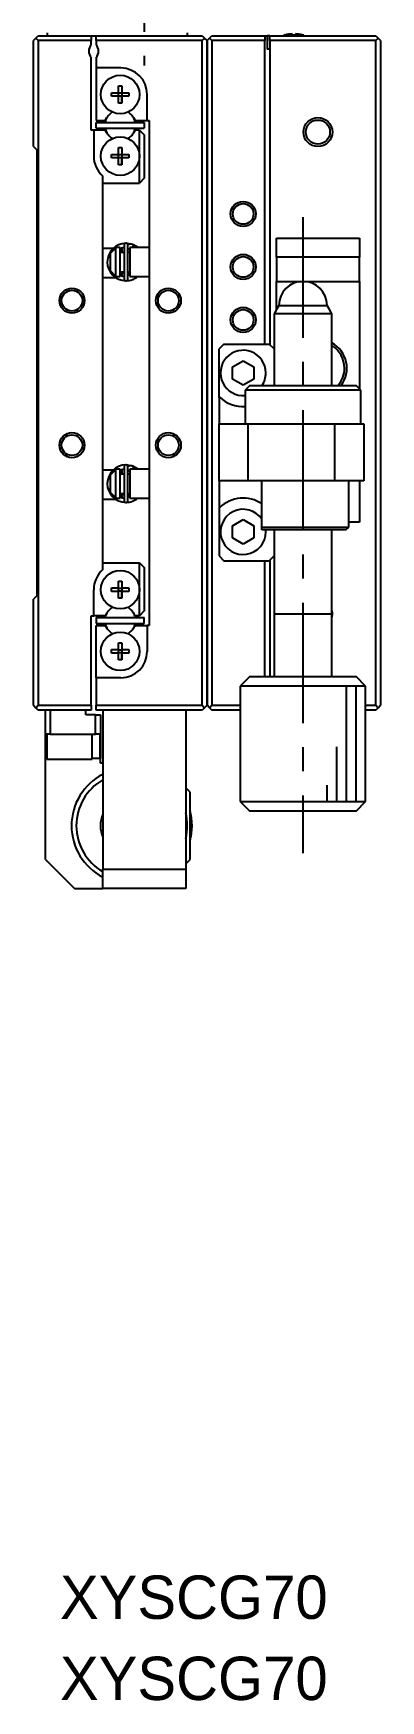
# Model space of a CAD drawing. Extents: x -6 to 377, y 19 to 284.
# Drawn here: x -5.8 to 30.2, y 18.6 to 191.7 of the extents above; entities that cross this region are included whole.
import ezdxf

# ---------------------------------------------------------------- set-up
doc = ezdxf.new("R2010")
doc.units = 0
doc.header["$LTSCALE"] = 10
doc.linetypes.add('CENTER', pattern=[2, 1.25, -0.25, 0.25, -0.25])
doc.layers.get('0').update_dxf_attribs({"linetype": 'CONTINUOUS'})
doc.layers.add('CENTER', color=1, linetype='CENTER')
doc.styles.get("Standard").update_dxf_attribs({"font": 'FGP教科書体NT-M'})

msp = doc.modelspace()

# ---------------------------------------------------------------- linework, layer by layer
at = {"color": 7, "linetype": 'CONTINUOUS'}
for p, q in [((-5.519992, 191.187662), (-5.769992, 190.937662)), ((-5.769992, 179.937662), (-5.769992, 190.937662)), ((-5.519992, 191.187662), (-5.269992, 191.437662)), ((-5.269992, 190.937662), (-5.519992, 191.187662)), ((-5.269992, 191.437662), (0.230008, 191.437662)), ((-5.269992, 190.937662), (-5.269992, 121.937662)), ((0.230008, 190.937662), (-5.269992, 190.937662)), ((-4.319992, 191.437662), (-4.319992, 191.737662)), ((0.230008, 191.437662), (0.730008, 191.437662)), ((0.230008, 191.437662), (0.230008, 190.937662)), ((0.230008, 190.4991), (0.230008, 190.937662)), ((0.730008, 191.437662), (11.730008, 191.437662)), ((0.730008, 190.937662), (0.730008, 191.437662)), ((0.730008, 190.937662), (0.730008, 190.4991)), ((11.730008, 190.937662), (0.730008, 190.937662)), ((10.180008, 191.737662), (10.180008, 191.437662)), ((11.730008, 191.437662), (11.980008, 191.187662)), ((11.980008, 191.187662), (11.730008, 190.937662)), ((11.730008, 121.937662), (11.730008, 190.937662)), ((12.230008, 190.937662), (11.980008, 191.187662)), ((12.230008, 190.937662), (12.480008, 191.187662)), ((12.230008, 121.937662), (12.230008, 190.937662)), ((12.230008, 190.937662), (12.230008, 121.937662)), ((12.480008, 191.187662), (12.730008, 191.437662)), ((12.730008, 190.937662), (12.480008, 191.187662)), ((12.730008, 191.437662), (18.230008, 191.437662)), ((18.230008, 190.937662), (12.730008, 190.937662)), ((12.730008, 190.937662), (12.730008, 121.937662)), ((18.230008, 191.437662), (18.230008, 190.937662)), ((18.230008, 191.437662), (18.480008, 191.437662)), ((18.230008, 159.437662), (18.230008, 190.937662)), ((18.480008, 191.437662), (18.480008, 190.037662)), ((18.730008, 191.437662), (18.480008, 191.437662)), ((18.730008, 191.437662), (29.730008, 191.437662)), ((18.730008, 190.937662), (18.730008, 191.437662)), ((29.730008, 190.937662), (18.730008, 190.937662)), ((18.730008, 190.937662), (18.730008, 159.387662)), ((20.343647, 191.507184), (20.341392, 191.511806)), ((21.050008, 191.507184), (21.050008, 191.627521)), ((21.410008, 191.507184), (21.050008, 191.507184)), ((21.410008, 191.627521), (21.410008, 191.507184)), ((22.118624, 191.511806), (22.11637, 191.507184)), ((29.730008, 191.437662), (29.980008, 191.187662)), ((29.980008, 191.187662), (29.730008, 190.937662)), ((29.730008, 121.937662), (29.730008, 190.937662)), ((30.230008, 190.937662), (29.980008, 191.187662)), ((30.230008, 190.937662), (30.230008, 121.937662)), ((0.230008, 181.637662), (0.230008, 189.176224)), ((0.730008, 189.176224), (0.730008, 188.087662)), ((18.730008, 190.037662), (18.480008, 190.037662)), ((3.280008, 188.087662), (0.730008, 188.087662)), ((0.730008, 188.087662), (0.730008, 182.637662)), ((2.343647, 185.517662), (3.050008, 185.517662)), ((2.343647, 185.157662), (2.343647, 185.517662)), ((3.050008, 186.224023), (3.410008, 186.224023)), ((3.050008, 185.517662), (3.050008, 186.224023)), ((3.06038, 185.50729), (3.050008, 185.517662)), ((3.06038, 185.168034), (3.06038, 185.50729)), ((3.06038, 185.50729), (3.399636, 185.50729)), ((3.399636, 185.50729), (3.410008, 185.517662)), ((3.399636, 185.50729), (3.399636, 185.168034)), ((3.410008, 186.224023), (3.410008, 185.517662)), ((3.410008, 186.224023), (3.410008, 185.517662)), ((3.410008, 185.517662), (4.11637, 185.517662)), ((4.11637, 185.517662), (4.11637, 185.157662)), ((6.030008, 182.637662), (6.030008, 185.337662)), ((3.050008, 185.157662), (2.343647, 185.157662)), ((3.06038, 185.168034), (3.050008, 185.157662)), ((3.050008, 184.4513), (3.050008, 185.157662)), ((3.410008, 184.4513), (3.050008, 184.4513)), ((3.399636, 185.168034), (3.06038, 185.168034)), ((3.399636, 185.168034), (3.410008, 185.157662)), ((3.410008, 185.157662), (3.410008, 184.4513)), ((4.11637, 185.157662), (3.410008, 185.157662)), ((3.410008, 184.4513), (3.410008, 185.157662)), ((0.730008, 182.637662), (1.685596, 182.637662)), ((0.730008, 181.837662), (0.730008, 182.437662)), ((0.730008, 182.437662), (5.730008, 182.437662)), ((0.730008, 181.837662), (5.730008, 181.837662)), ((1.685596, 182.637662), (1.855193, 182.931412)), ((4.604824, 182.931412), (4.77442, 182.637662)), ((4.77442, 182.637662), (6.030008, 182.637662)), ((5.730008, 182.437662), (5.730008, 181.837662)), ((6.030008, 182.637662), (6.230008, 182.637662)), ((6.230008, 182.637662), (6.230008, 130.237662)), ((0.480008, 181.637662), (0.230008, 181.637662)), ((0.480008, 181.637662), (0.480008, 178.937662)), ((1.685596, 181.637662), (0.480008, 181.637662)), ((1.855193, 181.343912), (1.685596, 181.637662)), ((4.77442, 181.637662), (4.604824, 181.343912)), ((5.230008, 181.637662), (4.77442, 181.637662)), ((5.230008, 178.937662), (5.230008, 181.637662)), ((5.230008, 181.637662), (5.730008, 181.137662)), ((5.730008, 181.137662), (5.730008, 176.637662)), ((-5.769992, 179.937662), (-5.419992, 179.587662)), ((-5.419992, 179.587662), (-5.419992, 133.287662)), ((2.343647, 179.117662), (3.050008, 179.117662)), ((2.343647, 178.757662), (2.343647, 179.117662)), ((3.050008, 178.757662), (2.343647, 178.757662)), ((3.050008, 179.824023), (3.410008, 179.824023)), ((3.050008, 179.117662), (3.050008, 179.824023)), ((3.06038, 179.10729), (3.050008, 179.117662)), ((3.06038, 178.768034), (3.050008, 178.757662)), ((3.050008, 178.0513), (3.050008, 178.757662)), ((3.06038, 178.768034), (3.06038, 179.10729)), ((3.06038, 179.10729), (3.399636, 179.10729)), ((3.399636, 178.768034), (3.06038, 178.768034)), ((3.399636, 179.10729), (3.410008, 179.117662)), ((3.399636, 179.10729), (3.399636, 178.768034)), ((3.399636, 178.768034), (3.410008, 178.757662)), ((3.410008, 179.824023), (3.410008, 179.117662)), ((3.410008, 179.824023), (3.410008, 179.117662)), ((3.410008, 179.117662), (4.11637, 179.117662)), ((3.410008, 178.757662), (3.410008, 178.0513)), ((4.11637, 178.757662), (3.410008, 178.757662)), ((3.410008, 178.0513), (3.410008, 178.757662)), ((4.11637, 179.117662), (4.11637, 178.757662)), ((5.230008, 176.137662), (5.230008, 178.937662)), ((1.430008, 168.912662), (1.430008, 176.8586)), ((3.410008, 178.0513), (3.050008, 178.0513)), ((5.730008, 176.637662), (5.230008, 176.137662)), ((1.430008, 176.137662), (5.230008, 176.137662)), ((3.641514, 169.69757), (3.641514, 166.19757)), ((4.611178, 169.730641), (3.863662, 169.891288)), ((4.038147, 169.724866), (4.029998, 169.720941)), ((4.031514, 166.19757), (4.031514, 169.69757)), ((4.069519, 169.738777), (4.038147, 169.724866)), ((4.101535, 169.751102), (4.069519, 169.738777)), ((4.134115, 169.761812), (4.101535, 169.751102)), ((4.16718, 169.770879), (4.134115, 169.761812)), ((4.200648, 169.778283), (4.16718, 169.770879)), ((4.234438, 169.784005), (4.200648, 169.778283)), ((4.268467, 169.788033), (4.234438, 169.784005)), ((4.302652, 169.790355), (4.268467, 169.788033)), ((4.336909, 169.790966), (4.302652, 169.790355)), ((4.371155, 169.789865), (4.336909, 169.790966)), ((4.405306, 169.787054), (4.371155, 169.789865)), ((4.439278, 169.782539), (4.405306, 169.787054)), ((4.472989, 169.776331), (4.439278, 169.782539)), ((4.506355, 169.768446), (4.472989, 169.776331)), ((4.610588, 169.730908), (4.506308, 169.437652)), ((4.539294, 169.758901), (4.506355, 169.768446)), ((4.571725, 169.747719), (4.539294, 169.758901)), ((4.570693, 169.602311), (4.56516, 169.587983)), ((4.575922, 169.616332), (4.570693, 169.602311)), ((4.601902, 169.735644), (4.571725, 169.747719)), ((4.580811, 169.629953), (4.575922, 169.616332)), ((4.58533, 169.643082), (4.580811, 169.629953)), ((4.589446, 169.655632), (4.58533, 169.643082)), ((4.593133, 169.667518), (4.589446, 169.655632)), ((4.596367, 169.678662), (4.593133, 169.667518)), ((4.599125, 169.68899), (4.596367, 169.678662)), ((4.601389, 169.698431), (4.599125, 169.68899)), ((4.600636, 169.735912), (4.602575, 169.735255)), ((4.603144, 169.706923), (4.601389, 169.698431)), ((5.084445, 169.437885), (4.601483, 169.734833)), ((4.602575, 169.735255), (4.603997, 169.733403)), ((4.604378, 169.714409), (4.603144, 169.706923)), ((4.603997, 169.733403), (4.604892, 169.730368)), ((4.605084, 169.720839), (4.604378, 169.714409)), ((4.604892, 169.730368), (4.605256, 169.726171)), ((4.605256, 169.726171), (4.605084, 169.720839)), ((4.630778, 169.722004), (4.611178, 169.730641)), ((19.430008, 170.437662), (28.030008, 170.437662)), ((19.430008, 168.437662), (19.430008, 170.437662)), ((28.030008, 170.437662), (28.030008, 168.437662)), ((2.478691, 169.337662), (1.430008, 169.337662)), ((1.430008, 166.762662), (1.430008, 168.912662)), ((2.230008, 168.854177), (2.730008, 169.383345)), ((2.230008, 167.021147), (2.230008, 168.854177)), ((2.730008, 169.437662), (2.730008, 169.383345)), ((3.230008, 169.437662), (2.730008, 169.437662)), ((2.730008, 169.383345), (2.730008, 166.491979)), ((3.229818, 169.379983), (3.641493, 169.491198)), ((3.230008, 166.437662), (3.230008, 169.437662)), ((3.430008, 169.337662), (3.230008, 169.337662)), ((3.641514, 168.937662), (3.230008, 168.937662)), ((3.430008, 168.937662), (3.430008, 169.337662)), ((4.031514, 169.09589), (4.031849, 169.110124)), ((4.230008, 168.937662), (4.031514, 168.937662)), ((4.031849, 169.110124), (4.03291, 169.125113)), ((4.03291, 169.125113), (4.034697, 169.140031)), ((4.034697, 169.140031), (4.037206, 169.154843)), ((4.037206, 169.154843), (4.04043, 169.169515)), ((4.04043, 169.169515), (4.044363, 169.184011)), ((4.044363, 169.184011), (4.048995, 169.198297)), ((4.048995, 169.198297), (4.054317, 169.21234)), ((4.054317, 169.21234), (4.060317, 169.226106)), ((4.060317, 169.226106), (4.066981, 169.239563)), ((4.066981, 169.239563), (4.074296, 169.252677)), ((4.074296, 169.252677), (4.082244, 169.265417)), ((4.082244, 169.265417), (4.090809, 169.277752)), ((4.090809, 169.277752), (4.099971, 169.289651)), ((4.099971, 169.289651), (4.109709, 169.301085)), ((4.109709, 169.301085), (4.120002, 169.312025)), ((4.120002, 169.312025), (4.130826, 169.322443)), ((4.130826, 169.322443), (4.142155, 169.332311)), ((4.142155, 169.332311), (4.153965, 169.341606)), ((4.153965, 169.341606), (4.166227, 169.3503)), ((4.166227, 169.3503), (4.178911, 169.358372)), ((4.178911, 169.358372), (4.191988, 169.3658)), ((4.191988, 169.3658), (4.205426, 169.372562)), ((4.205426, 169.372562), (4.219192, 169.37864)), ((4.219192, 169.37864), (4.229986, 169.38284)), ((4.230008, 169.437662), (4.230008, 166.437662)), ((6.230008, 169.437662), (4.230008, 169.437662)), ((4.501919, 169.44906), (4.49574, 169.437662)), ((4.508253, 169.461175), (4.501919, 169.44906)), ((4.5147, 169.473925), (4.508253, 169.461175)), ((4.521218, 169.487227), (4.5147, 169.473925)), ((4.527762, 169.50099), (4.521218, 169.487227)), ((4.534289, 169.515123), (4.527762, 169.50099)), ((4.540755, 169.529532), (4.534289, 169.515123)), ((4.547117, 169.54412), (4.540755, 169.529532)), ((4.553333, 169.55879), (4.547117, 169.54412)), ((4.559361, 169.573443), (4.553333, 169.55879)), ((4.56516, 169.587983), (4.559361, 169.573443)), ((28.030008, 168.437662), (19.430008, 168.437662)), ((19.430008, 168.437662), (19.430008, 165.937662)), ((28.030008, 165.937662), (28.030008, 168.437662)), ((1.430008, 145.912662), (1.430008, 166.762662)), ((1.430008, 166.337662), (2.747936, 166.337662)), ((2.730008, 166.491979), (2.230008, 167.021147)), ((2.730008, 166.491979), (2.730008, 166.437662)), ((2.730008, 166.437662), (3.230008, 166.437662)), ((3.64146, 166.404258), (3.229859, 166.514804)), ((3.230008, 166.937662), (3.641514, 166.937662)), ((3.430008, 166.445785), (3.430008, 166.937662)), ((3.430008, 166.837662), (3.641514, 166.837662)), ((4.031514, 166.937662), (4.230008, 166.937662)), ((4.031514, 166.837662), (4.230008, 166.837662)), ((4.031598, 166.792214), (4.031514, 166.799251)), ((4.032311, 166.777201), (4.031598, 166.792214)), ((4.033752, 166.762239), (4.032311, 166.777201)), ((4.035917, 166.747361), (4.033752, 166.762239)), ((4.038803, 166.732605), (4.035917, 166.747361)), ((4.042404, 166.718003), (4.038803, 166.732605)), ((4.046711, 166.703592), (4.042404, 166.718003)), ((4.051716, 166.689406), (4.046711, 166.703592)), ((4.057409, 166.675478), (4.051716, 166.689406)), ((4.063777, 166.661843), (4.057409, 166.675478)), ((4.070806, 166.648533), (4.063777, 166.661843)), ((4.078481, 166.635582), (4.070806, 166.648533)), ((4.086786, 166.623022), (4.078481, 166.635582)), ((4.095701, 166.610885), (4.086786, 166.623022)), ((4.105207, 166.5992), (4.095701, 166.610885)), ((4.115282, 166.587998), (4.105207, 166.5992)), ((4.125903, 166.577309), (4.115282, 166.587998)), ((4.137044, 166.567159), (4.125903, 166.577309)), ((4.148681, 166.557576), (4.137044, 166.567159)), ((4.160785, 166.548586), (4.148681, 166.557576)), ((4.173327, 166.540213), (4.160785, 166.548586)), ((4.186275, 166.532479), (4.173327, 166.540213)), ((4.199599, 166.525407), (4.186275, 166.532479)), ((4.213265, 166.519016), (4.199599, 166.525407)), ((4.227238, 166.513324), (4.213265, 166.519016)), ((4.229989, 166.5123), (4.227238, 166.513324)), ((4.230008, 166.437662), (6.230008, 166.437662)), ((4.543657, 166.13764), (4.544969, 166.138067)), ((4.544969, 166.138067), (4.546146, 166.138452)), ((4.546146, 166.138452), (4.547409, 166.138869)), ((4.547409, 166.138869), (4.549502, 166.139565)), ((4.549502, 166.139565), (4.552142, 166.140453)), ((4.552142, 166.140453), (4.553192, 166.14081)), ((4.553192, 166.14081), (4.555108, 166.141466)), ((4.555108, 166.141466), (4.556301, 166.141878)), ((4.556301, 166.141878), (4.56061, 166.143385)), ((4.56061, 166.143385), (4.562039, 166.143892)), ((4.562039, 166.143892), (4.564852, 166.1449)), ((4.564852, 166.1449), (4.601902, 166.159497)), ((4.598247, 166.159728), (4.600636, 166.159229)), ((4.600636, 166.159229), (4.60033, 166.159957)), ((4.601902, 166.159497), (4.600636, 166.159229)), ((4.60167, 166.160388), (4.619593, 166.16817)), ((19.430008, 165.937662), (28.030008, 165.937662)), ((19.430008, 163.004669), (19.430008, 165.937662)), ((28.030008, 165.937662), (28.030008, 154.787662)), ((19.430008, 163.004649), (19.180008, 162.571637)), ((19.680008, 163.437662), (19.430008, 163.004649)), ((19.680008, 163.437662), (22.157367, 163.437662)), ((22.157367, 163.437662), (24.680008, 163.437662)), ((24.930008, 163.004649), (24.680008, 163.437662)), ((25.180008, 162.571637), (24.930008, 163.004649)), ((22.152838, 162.571637), (19.180008, 162.571637)), ((19.180008, 162.571637), (19.180008, 155.137662)), ((25.180008, 162.571637), (22.152838, 162.571637)), ((25.180008, 155.137662), (25.180008, 162.571637)), ((13.980008, 159.437662), (13.480008, 158.937662)), ((13.980008, 159.437662), (18.680008, 159.437662)), ((19.180008, 158.937662), (18.680008, 159.437662)), ((13.480008, 153.890134), (13.480008, 158.937662)), ((14.880008, 157.072747), (15.980008, 157.707833)), ((15.980008, 157.707833), (17.080008, 157.072747)), ((14.880008, 155.802577), (14.880008, 157.072747)), ((15.980008, 155.167491), (14.880008, 155.802577)), ((17.080008, 155.802577), (15.980008, 155.167491)), ((17.080008, 157.072747), (17.080008, 155.802577)), ((16.680008, 155.137662), (16.180008, 154.637662)), ((28.180008, 154.637662), (16.180008, 154.637662)), ((16.180008, 154.637662), (16.180008, 151.137662)), ((16.680008, 155.137662), (27.680008, 155.137662)), ((28.180008, 154.637662), (27.680008, 155.137662)), ((28.180008, 151.137662), (28.180008, 154.637662)), ((13.549187, 153.919506), (13.480008, 153.890134)), ((13.480008, 153.890134), (13.480008, 151.137662)), ((13.480008, 145.237662), (13.480008, 151.137662)), ((13.480008, 151.137662), (16.480008, 151.137662)), ((16.480008, 151.137662), (16.480008, 145.237662)), ((16.480008, 151.137662), (25.480008, 151.137662)), ((25.480008, 145.237662), (25.480008, 151.137662)), ((25.480008, 151.137662), (28.480008, 151.137662)), ((28.480008, 151.137662), (28.480008, 145.237662)), ((2.478691, 146.337662), (1.430008, 146.337662)), ((1.430008, 143.762662), (1.430008, 145.912662)), ((2.230008, 145.854177), (2.730008, 146.383345)), ((2.230008, 144.021147), (2.230008, 145.854177)), ((2.730008, 146.437662), (2.730008, 146.383345)), ((3.230008, 146.437662), (2.730008, 146.437662)), ((2.730008, 146.383345), (2.730008, 143.491979)), ((3.229818, 146.379983), (3.641493, 146.491198)), ((3.230008, 143.437662), (3.230008, 146.437662)), ((3.430008, 146.337662), (3.230008, 146.337662)), ((3.641514, 145.937662), (3.230008, 145.937662)), ((3.430008, 145.937662), (3.430008, 146.337662)), ((3.641514, 146.69757), (3.641514, 143.19757)), ((4.630778, 146.722004), (3.863662, 146.891288)), ((4.038147, 146.724866), (4.029998, 146.720941)), ((4.031514, 143.19757), (4.031514, 146.69757)), ((4.031514, 146.09589), (4.031849, 146.110124)), ((4.230008, 145.937662), (4.031514, 145.937662)), ((4.031849, 146.110124), (4.03291, 146.125113)), ((4.03291, 146.125113), (4.034697, 146.140031)), ((4.034697, 146.140031), (4.037206, 146.154843)), ((4.037206, 146.154843), (4.04043, 146.169515)), ((4.069519, 146.738777), (4.038147, 146.724866)), ((4.04043, 146.169515), (4.044363, 146.184011)), ((4.044363, 146.184011), (4.048995, 146.198297)), ((4.048995, 146.198297), (4.054317, 146.21234)), ((4.054317, 146.21234), (4.060317, 146.226106)), ((4.060317, 146.226106), (4.066981, 146.239563)), ((4.066981, 146.239563), (4.074296, 146.252677)), ((4.101535, 146.751102), (4.069519, 146.738777)), ((4.074296, 146.252677), (4.082244, 146.265417)), ((4.082244, 146.265417), (4.090809, 146.277752)), ((4.090809, 146.277752), (4.099971, 146.289651)), ((4.099971, 146.289651), (4.109709, 146.301085)), ((4.134115, 146.761812), (4.101535, 146.751102)), ((4.109709, 146.301085), (4.120002, 146.312025)), ((4.120002, 146.312025), (4.130826, 146.322443)), ((4.130826, 146.322443), (4.142155, 146.332311)), ((4.16718, 146.770879), (4.134115, 146.761812)), ((4.142155, 146.332311), (4.153965, 146.341606)), ((4.153965, 146.341606), (4.166227, 146.3503)), ((4.166227, 146.3503), (4.178911, 146.358372)), ((4.200648, 146.778283), (4.16718, 146.770879)), ((4.178911, 146.358372), (4.191988, 146.3658)), ((4.191988, 146.3658), (4.205426, 146.372562)), ((4.234438, 146.784005), (4.200648, 146.778283)), ((4.205426, 146.372562), (4.219192, 146.37864)), ((4.219192, 146.37864), (4.229986, 146.38284)), ((4.230008, 146.437662), (4.230008, 143.437662)), ((6.230008, 146.437662), (4.230008, 146.437662)), ((4.268467, 146.788033), (4.234438, 146.784005)), ((4.302652, 146.790355), (4.268467, 146.788033)), ((4.336909, 146.790966), (4.302652, 146.790355)), ((4.371155, 146.789865), (4.336909, 146.790966)), ((4.405306, 146.787054), (4.371155, 146.789865)), ((4.439278, 146.782539), (4.405306, 146.787054)), ((4.472989, 146.776331), (4.439278, 146.782539)), ((4.506355, 146.768446), (4.472989, 146.776331)), ((4.501919, 146.44906), (4.49574, 146.437662)), ((4.508253, 146.461175), (4.501919, 146.44906)), ((4.610588, 146.730908), (4.506308, 146.437652)), ((4.539294, 146.758901), (4.506355, 146.768446)), ((4.5147, 146.473925), (4.508253, 146.461175)), ((4.521218, 146.487227), (4.5147, 146.473925)), ((4.527762, 146.50099), (4.521218, 146.487227)), ((4.534289, 146.515123), (4.527762, 146.50099)), ((4.540755, 146.529532), (4.534289, 146.515123)), ((4.571725, 146.747719), (4.539294, 146.758901)), ((4.547117, 146.54412), (4.540755, 146.529532)), ((4.553333, 146.55879), (4.547117, 146.54412)), ((4.559361, 146.573443), (4.553333, 146.55879)), ((4.56516, 146.587983), (4.559361, 146.573443)), ((4.570693, 146.602311), (4.56516, 146.587983)), ((4.575922, 146.616332), (4.570693, 146.602311)), ((4.601902, 146.735644), (4.571725, 146.747719)), ((4.580811, 146.629953), (4.575922, 146.616332)), ((4.58533, 146.643082), (4.580811, 146.629953)), ((4.589446, 146.655632), (4.58533, 146.643082)), ((4.593133, 146.667518), (4.589446, 146.655632)), ((4.596367, 146.678662), (4.593133, 146.667518)), ((4.599125, 146.68899), (4.596367, 146.678662)), ((4.601389, 146.698431), (4.599125, 146.68899)), ((4.600636, 146.735912), (4.602575, 146.735255)), ((4.603144, 146.706923), (4.601389, 146.698431)), ((5.084445, 146.437885), (4.601483, 146.734833)), ((4.602575, 146.735255), (4.603997, 146.733403)), ((4.604378, 146.714409), (4.603144, 146.706923)), ((4.603997, 146.733403), (4.604892, 146.730368)), ((4.605084, 146.720839), (4.604378, 146.714409)), ((4.604892, 146.730368), (4.605256, 146.726171)), ((4.605256, 146.726171), (4.605084, 146.720839)), ((1.430008, 136.016724), (1.430008, 143.762662)), ((2.730008, 143.491979), (2.230008, 144.021147)), ((3.230008, 143.937662), (3.641514, 143.937662)), ((3.430008, 143.445785), (3.430008, 143.937662)), ((3.430008, 143.837662), (3.641514, 143.837662)), ((4.031514, 143.937662), (4.230008, 143.937662)), ((4.031514, 143.837662), (4.230008, 143.837662)), ((4.031598, 143.792214), (4.031514, 143.799251)), ((4.032311, 143.777201), (4.031598, 143.792214)), ((4.033752, 143.762239), (4.032311, 143.777201)), ((4.035917, 143.747361), (4.033752, 143.762239)), ((4.038803, 143.732605), (4.035917, 143.747361)), ((4.042404, 143.718003), (4.038803, 143.732605)), ((4.046711, 143.703592), (4.042404, 143.718003)), ((4.051716, 143.689406), (4.046711, 143.703592)), ((4.057409, 143.675478), (4.051716, 143.689406)), ((4.063777, 143.661843), (4.057409, 143.675478)), ((4.070806, 143.648533), (4.063777, 143.661843)), ((4.078481, 143.635582), (4.070806, 143.648533)), ((16.480008, 145.237662), (13.480008, 145.237662)), ((13.480008, 145.237662), (13.480008, 142.48519)), ((25.480008, 145.237662), (16.480008, 145.237662)), ((17.930008, 140.437662), (17.930008, 145.237662)), ((28.480008, 145.237662), (25.480008, 145.237662)), ((26.930008, 140.437662), (26.930008, 145.237662)), ((28.030008, 145.237662), (28.030008, 140.937662)), ((1.430008, 143.337662), (2.747936, 143.337662)), ((2.730008, 143.491979), (2.730008, 143.437662)), ((2.730008, 143.437662), (3.230008, 143.437662)), ((3.64146, 143.404258), (3.229859, 143.514804)), ((4.086786, 143.623022), (4.078481, 143.635582)), ((4.095701, 143.610885), (4.086786, 143.623022)), ((4.105207, 143.5992), (4.095701, 143.610885)), ((4.115282, 143.587998), (4.105207, 143.5992)), ((4.125903, 143.577309), (4.115282, 143.587998)), ((4.137044, 143.567159), (4.125903, 143.577309)), ((4.148681, 143.557576), (4.137044, 143.567159)), ((4.160785, 143.548586), (4.148681, 143.557576)), ((4.173327, 143.540213), (4.160785, 143.548586)), ((4.186275, 143.532479), (4.173327, 143.540213)), ((4.199599, 143.525407), (4.186275, 143.532479)), ((4.213265, 143.519016), (4.199599, 143.525407)), ((4.227238, 143.513324), (4.213265, 143.519016)), ((4.229989, 143.5123), (4.227238, 143.513324)), ((4.230008, 143.437662), (6.230008, 143.437662)), ((4.543657, 143.13764), (4.544969, 143.138067)), ((4.544969, 143.138067), (4.546146, 143.138452)), ((4.546146, 143.138452), (4.547409, 143.138869)), ((4.547409, 143.138869), (4.549502, 143.139565)), ((4.549502, 143.139565), (4.552142, 143.140453)), ((4.552142, 143.140453), (4.553192, 143.14081)), ((4.553192, 143.14081), (4.555108, 143.141466)), ((4.555108, 143.141466), (4.556301, 143.141878)), ((4.556301, 143.141878), (4.56061, 143.143385)), ((4.56061, 143.143385), (4.562039, 143.143892)), ((4.562039, 143.143892), (4.564852, 143.1449)), ((4.564852, 143.1449), (4.601902, 143.159497)), ((4.598247, 143.159728), (4.600636, 143.159229)), ((4.600636, 143.159229), (4.60033, 143.159957)), ((4.601902, 143.159497), (4.600636, 143.159229)), ((4.60167, 143.160388), (4.619593, 143.16817)), ((13.480008, 142.48519), (13.549187, 142.455817)), ((13.480008, 142.48519), (13.480008, 137.437662)), ((14.880008, 140.572747), (15.980008, 141.207833)), ((14.880008, 139.302577), (14.880008, 140.572747)), ((15.980008, 141.207833), (17.080008, 140.572747)), ((17.080008, 140.572747), (17.080008, 139.302577)), ((17.930008, 140.437662), (26.930008, 140.437662)), ((17.930008, 140.137662), (17.930008, 140.437662)), ((26.630008, 140.137662), (26.930008, 140.437662)), ((28.030008, 140.937662), (26.930008, 140.937662)), ((15.980008, 138.667491), (14.880008, 139.302577)), ((17.080008, 139.302577), (15.980008, 138.667491)), ((26.630008, 140.137662), (17.930008, 140.137662)), ((19.180008, 140.137662), (19.180008, 131.432662)), ((25.180008, 131.437662), (25.180008, 140.137662)), ((1.430008, 136.737662), (5.230008, 136.737662)), ((5.230008, 133.937662), (5.230008, 136.737662)), ((5.230008, 136.737662), (5.730008, 136.237662)), ((13.480008, 137.437662), (13.980008, 136.937662)), ((13.980008, 136.937662), (18.680008, 136.937662)), ((18.230008, 124.937662), (18.230008, 136.937662)), ((18.680008, 136.937662), (19.180008, 137.437662)), ((18.730008, 136.987662), (18.730008, 124.937662)), ((5.730008, 136.237662), (5.730008, 131.737662)), ((-5.419992, 133.287662), (-5.769992, 132.937662)), ((0.480008, 131.237662), (0.480008, 133.937662)), ((2.343647, 134.117662), (3.050008, 134.117662)), ((2.343647, 133.757662), (2.343647, 134.117662)), ((3.050008, 133.757662), (2.343647, 133.757662)), ((3.050008, 134.824023), (3.410008, 134.824023)), ((3.050008, 134.117662), (3.050008, 134.824023)), ((3.06038, 134.10729), (3.050008, 134.117662)), ((3.06038, 133.768034), (3.050008, 133.757662)), ((3.050008, 133.0513), (3.050008, 133.757662)), ((3.06038, 133.768034), (3.06038, 134.10729)), ((3.06038, 134.10729), (3.399636, 134.10729)), ((3.399636, 133.768034), (3.06038, 133.768034)), ((3.399636, 134.10729), (3.410008, 134.117662)), ((3.399636, 134.10729), (3.399636, 133.768034)), ((3.399636, 133.768034), (3.410008, 133.757662)), ((3.410008, 134.824023), (3.410008, 134.117662)), ((3.410008, 134.824023), (3.410008, 134.117662)), ((3.410008, 134.117662), (4.11637, 134.117662)), ((3.410008, 133.757662), (3.410008, 133.0513)), ((4.11637, 133.757662), (3.410008, 133.757662)), ((3.410008, 133.0513), (3.410008, 133.757662)), ((4.11637, 134.117662), (4.11637, 133.757662)), ((5.230008, 131.237662), (5.230008, 133.937662)), ((-5.769992, 121.937662), (-5.769992, 132.937662)), ((1.855193, 131.531412), (1.685596, 131.237662)), ((3.410008, 133.0513), (3.050008, 133.0513)), ((4.77442, 131.237662), (4.604824, 131.531412)), ((5.730008, 131.737662), (5.230008, 131.237662)), ((0.230008, 131.237662), (0.480008, 131.237662)), ((0.230008, 121.937662), (0.230008, 131.237662)), ((1.685596, 131.237662), (0.480008, 131.237662)), ((0.730008, 131.037662), (5.730008, 131.037662)), ((0.730008, 131.037662), (0.730008, 130.437662)), ((0.730008, 130.437662), (5.730008, 130.437662)), ((0.730008, 130.237662), (1.685596, 130.237662)), ((0.730008, 124.787662), (0.730008, 130.237662)), ((1.685596, 130.237662), (1.855193, 129.943912)), ((4.604824, 129.943912), (4.77442, 130.237662)), ((5.230008, 131.237662), (4.77442, 131.237662)), ((4.77442, 130.237662), (6.030008, 130.237662)), ((5.730008, 130.437662), (5.730008, 131.037662)), ((6.030008, 130.237662), (6.030008, 127.537662)), ((6.230008, 130.237662), (6.030008, 130.237662)), ((19.180003, 131.437662), (22.180008, 131.437662)), ((19.180008, 131.442662), (19.180008, 124.937662)), ((22.180008, 131.437662), (25.180013, 131.437662)), ((25.180008, 131.437662), (25.180008, 131.442662)), ((25.180008, 124.937662), (25.180008, 131.437662)), ((25.180008, 131.432662), (25.180008, 131.437662)), ((3.050008, 128.424023), (3.410008, 128.424023)), ((3.050008, 127.717662), (3.050008, 128.424023)), ((3.410008, 128.424023), (3.410008, 127.717662)), ((3.410008, 128.424023), (3.410008, 127.717662)), ((2.343647, 127.717662), (3.050008, 127.717662)), ((2.343647, 127.357662), (2.343647, 127.717662)), ((3.050008, 127.357662), (2.343647, 127.357662)), ((3.06038, 127.70729), (3.050008, 127.717662)), ((3.06038, 127.368034), (3.050008, 127.357662)), ((3.050008, 126.6513), (3.050008, 127.357662)), ((3.410008, 126.6513), (3.050008, 126.6513)), ((3.06038, 127.368034), (3.06038, 127.70729)), ((3.06038, 127.70729), (3.399636, 127.70729)), ((3.399636, 127.368034), (3.06038, 127.368034)), ((3.399636, 127.70729), (3.410008, 127.717662)), ((3.399636, 127.70729), (3.399636, 127.368034)), ((3.399636, 127.368034), (3.410008, 127.357662)), ((3.410008, 127.717662), (4.11637, 127.717662)), ((3.410008, 127.357662), (3.410008, 126.6513)), ((4.11637, 127.357662), (3.410008, 127.357662)), ((3.410008, 126.6513), (3.410008, 127.357662)), ((4.11637, 127.717662), (4.11637, 127.357662)), ((3.280008, 124.787662), (0.730008, 124.787662)), ((0.730008, 124.787662), (0.730008, 121.937662)), ((16.680008, 124.937662), (15.680008, 123.937662)), ((16.680008, 124.937662), (22.130197, 124.937662)), ((22.130197, 124.937662), (27.680008, 124.937662)), ((28.680008, 123.937662), (27.680008, 124.937662)), ((22.12114, 123.937662), (15.680008, 123.937662)), ((15.680008, 123.937662), (15.680008, 111.937662)), ((28.680008, 123.937662), (22.12114, 123.937662)), ((28.680008, 111.937662), (28.680008, 123.937662)), ((-5.769992, 121.937662), (-5.519992, 121.687662)), ((-5.519992, 121.687662), (-5.269992, 121.937662)), ((-5.269992, 121.437662), (-5.519992, 121.687662)), ((-5.269992, 121.937662), (0.230008, 121.937662)), ((0.230008, 121.437662), (-5.269992, 121.437662)), ((-4.519992, 118.937662), (-4.519992, 121.437662)), ((-4.019992, 121.437662), (-4.019992, 118.937662)), ((-0.319992, 120.937662), (-0.319992, 121.437662)), ((0.230008, 121.937662), (0.230008, 121.437662)), ((0.730008, 121.937662), (11.730008, 121.937662)), ((0.730008, 121.437662), (0.730008, 121.937662)), ((11.730008, 121.437662), (0.730008, 121.437662)), ((1.430008, 121.437662), (1.430008, 104.937662)), ((10.030008, 121.437662), (10.030008, 104.937662)), ((11.730008, 121.937662), (11.980008, 121.687662)), ((11.980008, 121.687662), (11.730008, 121.437662)), ((12.230008, 121.937662), (11.980008, 121.687662)), ((12.480008, 121.687662), (12.230008, 121.937662)), ((12.480008, 121.687662), (12.730008, 121.937662)), ((12.730008, 121.437662), (12.480008, 121.687662)), ((12.730008, 121.937662), (15.680008, 121.937662)), ((15.680008, 121.437662), (12.730008, 121.437662)), ((28.680008, 121.937662), (29.730008, 121.937662)), ((29.730008, 121.437662), (28.680008, 121.437662)), ((29.730008, 121.937662), (29.980008, 121.687662)), ((29.980008, 121.687662), (29.730008, 121.437662)), ((29.980008, 121.687662), (30.230008, 121.937662)), ((0.680008, 120.937662), (-0.319992, 120.937662)), ((0.680008, 118.937662), (0.680008, 120.937662)), ((0.680008, 120.937662), (1.180008, 120.937662)), ((1.180008, 120.937662), (1.180008, 118.937662)), ((-4.019992, 118.937662), (-4.519992, 118.937662)), ((-4.519992, 116.437662), (-4.519992, 118.937662)), ((-4.450813, 118.937662), (-4.450813, 116.437662)), ((-4.369992, 118.937662), (-4.369992, 116.337662)), ((-4.019992, 118.937662), (0.680008, 118.937662)), ((0.330008, 116.337662), (0.330008, 118.937662)), ((1.180008, 118.937662), (0.680008, 118.937662)), ((1.139745, 116.437662), (1.139745, 118.937662)), ((1.180008, 118.937662), (1.180008, 116.437662)), ((-4.450813, 116.437662), (-4.519992, 116.437662)), ((-4.519992, 105.937662), (-4.519992, 116.437662)), ((-4.450813, 116.437662), (-4.369992, 116.437662)), ((-4.369992, 116.337662), (0.330008, 116.337662)), ((0.330008, 116.437662), (1.139745, 116.437662)), ((1.180008, 116.437662), (1.139745, 116.437662)), ((1.180008, 115.937662), (1.180008, 116.437662)), ((1.430008, 115.937662), (1.180008, 115.937662)), ((10.480008, 112.937662), (10.030008, 113.387662)), ((10.480008, 105.937662), (10.480008, 112.937662)), ((15.680008, 111.937662), (28.680008, 111.937662)), ((15.680008, 111.937662), (16.680008, 110.937662)), ((27.680008, 110.937662), (16.680008, 110.937662)), ((27.680008, 110.937662), (28.680008, 111.937662)), ((-4.519992, 105.937662), (-1.519992, 102.937662)), ((10.030008, 105.487662), (10.480008, 105.937662)), ((1.430008, 104.937662), (10.030008, 104.937662)), ((1.430008, 102.937662), (1.430008, 104.937662)), ((10.030008, 104.937662), (10.030008, 102.937662)), ((-1.519992, 102.937662), (1.430008, 102.937662)), ((10.030008, 102.937662), (1.430008, 102.937662))]:
    msp.add_line(p, q, dxfattribs=at)
at = {"color": 3, "linetype": 'CONTINUOUS'}
for p, q in [((26.680008, 111.937662), (26.680008, 123.937662)), ((27.680008, 111.937662), (27.680008, 123.937662)), ((25.680008, 111.937662), (25.680008, 117.637662)), ((24.680008, 111.937662), (24.680008, 113.637662))]:
    msp.add_line(p, q, dxfattribs=at)
at = {"color": 7, "linetype": 'CONTINUOUS'}
for centre, radius in [((3.230008, 185.337662), 2), ((23.730008, 181.437662), 1.25), ((3.230008, 178.937662), 2), ((15.980008, 172.937662), 1.075), ((15.980008, 167.437662), 1.075), ((-1.769992, 163.937662), 1.075), ((8.230008, 163.937662), 1.075), ((15.980008, 161.937662), 1.075), ((-1.769992, 148.937662), 1.075), ((8.230008, 148.937662), 1.075), ((3.230008, 133.937662), 2), ((3.230008, 127.537662), 2)]:
    msp.add_circle(centre, radius, dxfattribs=at)
at = {"color": 3, "linetype": 'CONTINUOUS'}
for centre, radius in [((23.730008, 181.437662), 1.5), ((15.980008, 172.937662), 1.3), ((15.980008, 167.437662), 1.3), ((-1.769992, 163.937662), 1.3), ((8.230008, 163.937662), 1.3), ((15.980008, 161.937662), 1.3), ((-1.769992, 148.937662), 1.3), ((8.230008, 148.937662), 1.3)]:
    msp.add_circle(centre, radius, dxfattribs=at)
at = {"color": 7, "linetype": 'CONTINUOUS'}
for centre, radius, start, end in [((0.980008, 189.837662), 1, 138.590378, 221.409622), ((-0.019992, 189.837662), 1, 318.590378, 41.409622), ((21.230008, 188.437662), 3.2, 106.122533, 110.364135), ((21.230008, 188.437662), 3.194933, 93.229709, 106.106712), ((21.230008, 188.437662), 3.194933, 73.893288, 86.770291), ((21.230008, 188.437662), 3.2, 69.635865, 73.877467), ((3.280008, 185.337662), 2.75, 0, 90), ((3.345008, 182.022852), 1.75, 121.886504, 135.004406), ((3.230008, 182.137661), 1.5875, 120.433182, 134.999974), ((3.230008, 182.137661), 1.5875, 45.000026, 59.566818), ((3.115008, 182.022852), 1.75, 44.995594, 58.113496), ((3.230008, 182.137661), 1.5875, 149.999969, 169.10691), ((3.230008, 182.137661), 1.5875, 190.893016, 210), ((3.230008, 182.137662), 1.5875, 135, 150), ((3.230008, 182.137662), 1.5875, 30, 45), ((3.230008, 182.137661), 1.5875, 10.89309, 30.000031), ((3.230008, 182.137661), 1.5875, 330.000031, 349.106984), ((3.230008, 182.137662), 1.5875, 210, 225), ((3.230008, 182.137661), 1.5875, 224.999974, 239.566737), ((3.345008, 182.252472), 1.75, 224.995594, 238.113496), ((3.230008, 182.137661), 1.5875, 300.433263, 315.000026), ((3.115008, 182.252472), 1.75, 301.886504, 315.004406), ((3.230008, 182.137662), 1.5875, 315, 330), ((3.230008, 178.937662), 2.75, 180, 229.114807), ((3.836467, 167.947614), 1.943923, 90.656704, 269.267799), ((3.836514, 169.69757), 0.195, 0, 180), ((3.836514, 166.19757), 0.195, 180, 0), ((3.834756, 167.952897), 1.949289, 270.760743, 308.971778), ((22.180008, 163.437662), 2.5, 90, 180), ((22.180008, 163.437662), 2.5, 0, 90), ((23.730008, 156.937662), 3, 323.130102, 61.096665), ((23.730008, 156.937662), 2.75, 0, 58.178631), ((15.980008, 156.437662), 2.35, 0, 274.882142), ((15.980008, 156.437662), 2.35, 326.413761, 0), ((23.730008, 156.937662), 2.75, 319.114807, 0), ((15.980008, 156.437662), 3.5, 226.010986, 273.275829), ((3.836467, 144.947614), 1.943923, 90.656704, 269.267799), ((3.836514, 146.69757), 0.195, 0, 180), ((3.836514, 143.19757), 0.195, 180, 0), ((3.834756, 144.952897), 1.949289, 270.760743, 308.971778), ((15.980008, 139.937662), 3.5, 56.141563, 133.989014), ((15.980008, 139.937662), 2.35, 33.923112, 0), ((15.980008, 139.937662), 2.35, 0, 4.882142), ((3.230008, 133.937662), 2.75, 130.885193, 180), ((3.230008, 130.737663), 1.5875, 150.000031, 169.106984), ((3.230008, 130.737662), 1.5875, 135, 150), ((3.230008, 130.737663), 1.5875, 120.433263, 135.000026), ((3.345008, 130.622852), 1.75, 121.886504, 135.004406), ((3.230008, 130.737663), 1.5875, 44.999974, 59.566737), ((3.115008, 130.622852), 1.75, 44.995594, 58.113496), ((3.230008, 130.737662), 1.5875, 30, 45), ((3.230008, 130.737663), 1.5875, 10.893016, 30), ((3.230008, 130.737663), 1.5875, 190.89309, 210), ((3.230008, 130.737662), 1.5875, 210, 224.905108), ((3.230008, 130.737662), 1.5875, 315, 330), ((3.230008, 130.737663), 1.5875, 329.999969, 349.10691), ((3.345008, 130.852472), 1.75, 224.909513, 238.113496), ((3.230008, 130.737663), 1.5875, 224.905133, 239.566818), ((3.230008, 130.737663), 1.5875, 300.433182, 314.999974), ((3.115008, 130.852472), 1.75, 301.886504, 315.004406), ((3.280008, 127.537662), 2.75, 270, 0), ((4.180008, 109.437662), 6, 117.279613, 242.720387), ((4.180008, 109.437662), 5.5, 120, 240), ((4.180008, 109.437662), 6, 347.161432, 12.838568), ((4.180008, 109.437662), 6.5, 345.749967, 14.250033), ((4.180008, 109.437662), 3, 156.443536, 203.556464)]:
    msp.add_arc(centre, radius, start, end, dxfattribs=at)
at = {"color": 3, "linetype": 'CONTINUOUS'}
for start, end in [(0, 14.835112), (345.164888, 0)]:
    msp.add_arc((23.730008, 131.437662), 1.5, start, end, dxfattribs=at)
at = {"layer": 'CENTER', "color": 1, "linetype": 'CENTER'}
for p, q in [((5.730008, 209.337662), (5.730008, 188.337662)), ((22.180008, 172.587662), (22.180008, 106.587662))]:
    msp.add_line(p, q, dxfattribs=at)

# ---------------------------------------------------------------- texts
at = {"color": 7}
for p in [(-3.016471, 27.113619), (-3.016471, 18.689351)]:
    msp.add_text('XYSCG70', height=4.5, dxfattribs=at).set_placement(p)

doc.saveas('drawing.dxf')
